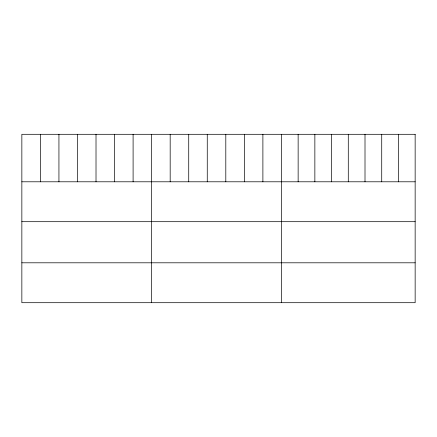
<?xml version="1.0" encoding="UTF-8"?>
<svg xmlns="http://www.w3.org/2000/svg" width="437" height="437" viewBox="0 0 437 437"><rect width="100%" height="100%" fill="white"/><g stroke="black" fill="none" stroke-linecap="round" stroke-linejoin="round"><path stroke-width="0.66" d="M21.85 181.792L415.15 181.792M21.85 221.69L415.15 221.69M21.85 262.801L415.15 262.801M398.435 134.301L398.435 181.792M381.719 134.301L381.719 181.792M365.004 134.301L365.004 181.792M348.289 134.301L348.289 181.792M331.574 134.301L331.574 181.792M314.858 134.301L314.858 181.792M298.143 134.301L298.143 181.792M281.428 134.301L281.428 302.699M262.888 134.301L262.888 181.792M244.343 134.301L244.343 181.792M225.803 134.301L225.803 181.792M207.264 134.301L207.264 181.792M188.724 134.301L188.724 181.792M170.179 134.301L170.179 181.792M151.639 134.301L151.639 302.699M133.099 134.301L133.099 181.792M114.554 134.301L114.554 181.792M96.014 134.301L96.014 181.792M77.475 134.301L77.475 181.792M58.935 134.301L58.935 181.792M40.39 134.301L40.39 181.792M415.15 134.301L21.85 134.301L21.85 302.699L415.15 302.699L415.15 134.301"/></g></svg>
